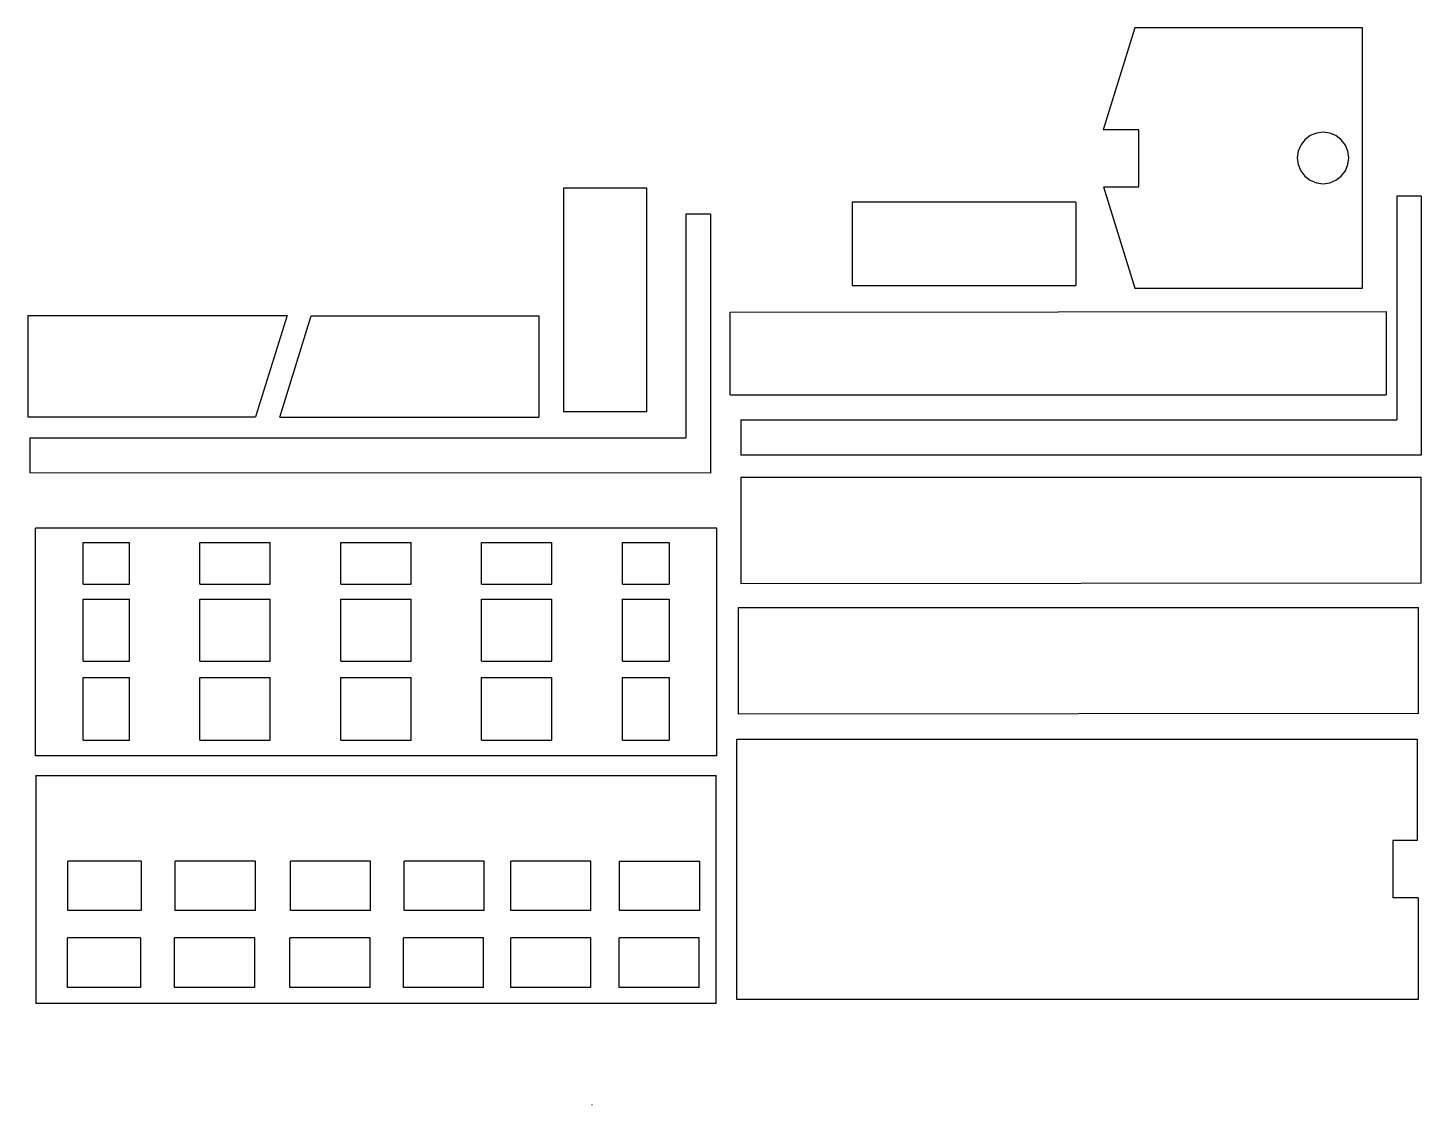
# Model space of a CAD drawing. Extents: x -350 to 190, y -338 to 80.
import ezdxf

# ---------------------------------------------------------------- set-up
doc = ezdxf.new("R2010")
doc.units = 0
doc.layers.get('0').update_dxf_attribs({"linetype": 'CONTINUOUS'})

msp = doc.modelspace()

# ---------------------------------------------------------------- linework, layer by layer
for p, q in [((79.34, 80.18), (67.11, 40.59)), ((167.74, 80.18), (79.34, 80.18)), ((167.74, -20.85), (167.74, 80.18)), ((67.23, 40.6), (67.11, 40.59)), ((80.92, 40.6), (67.23, 40.6)), ((80.92, 18.51), (80.92, 40.6)), ((147.43, 38.35), (145.36, 36.76)), ((149.84, 39.35), (147.43, 38.35)), ((152.43, 39.69), (149.84, 39.35)), ((155.02, 39.35), (152.43, 39.69)), ((157.43, 38.35), (155.02, 39.35)), ((159.5, 36.76), (157.43, 38.35)), ((143.77, 34.69), (142.77, 32.28)), ((145.36, 36.76), (143.77, 34.69)), ((161.09, 34.69), (159.5, 36.76)), ((162.09, 32.28), (161.09, 34.69)), ((142.77, 32.28), (142.43, 29.69)), ((142.43, 29.69), (142.77, 27.1)), ((142.77, 27.1), (143.77, 24.69)), ((161.09, 24.69), (162.09, 27.1)), ((162.43, 29.69), (162.09, 32.28)), ((162.09, 27.1), (162.43, 29.69)), ((143.77, 24.69), (145.36, 22.62)), ((145.36, 22.62), (147.43, 21.03)), ((157.43, 21.03), (159.5, 22.62)), ((159.5, 22.62), (161.09, 24.69)), ((-109.97, 18.01), (-142.33, 18.01)), ((-142.33, 18.01), (-142.33, -68.81)), ((-109.97, -68.81), (-109.97, 18.01)), ((67.18, 18.51), (80.92, 18.51)), ((67.18, 18.51), (79.34, -20.85)), ((147.43, 21.03), (149.84, 20.03)), ((149.84, 20.03), (152.43, 19.69)), ((152.43, 19.69), (155.02, 20.03)), ((155.02, 20.03), (157.43, 21.03)), ((56.49, 12.51), (-30.34, 12.51)), ((-30.34, 12.51), (-30.34, -19.85)), ((56.49, 12.51), (56.49, -19.85)), ((190.49, 14.86), (181, 14.86)), ((181, 14.86), (181, -71.97)), ((190.49, 14.86), (190.49, -85.71)), ((-85.33, 7.9), (-94.82, 7.9)), ((-94.82, 7.9), (-94.82, -78.92)), ((-85.33, 7.9), (-85.33, -92.66)), ((-30.34, -19.85), (56.49, -19.85)), ((79.34, -20.85), (167.74, -20.85)), ((-350.21, -31.52), (-249.64, -31.52)), ((-350.21, -31.52), (-350.21, -70.87)), ((-249.64, -31.52), (-261.81, -70.87)), ((-252.42, -70.91), (-240.26, -31.55)), ((-240.26, -31.55), (-151.86, -31.55)), ((-151.86, -31.55), (-151.86, -70.92)), ((-77.61, -30.21), (176.94, -29.9)), ((-77.61, -62.26), (-77.61, -30.21)), ((176.94, -29.9), (176.94, -62.26)), ((-77.61, -62.26), (176.94, -62.26)), ((-109.97, -68.81), (-142.33, -68.81)), ((-350.21, -70.87), (-261.81, -70.87)), ((-252.42, -70.91), (-151.86, -70.92)), ((-73.56, -71.97), (-73.56, -85.65)), ((-73.56, -71.97), (181, -71.97)), ((-349.38, -78.92), (-349.38, -92.61)), ((-349.38, -78.92), (-94.82, -78.92)), ((190.49, -85.71), (-73.56, -85.65)), ((-85.33, -92.66), (-349.38, -92.61)), ((-73.58, -94.2), (-73.58, -135.64)), ((-73.58, -94.2), (190.46, -94.2)), ((190.46, -135.4), (190.46, -94.2)), ((-82.8, -114.06), (-347.21, -114.06)), ((-347.21, -202.46), (-347.21, -114.06)), ((-82.8, -202.46), (-82.8, -114.06)), ((-328.74, -135.76), (-328.74, -119.57)), ((-328.74, -119.57), (-310.77, -119.57)), ((-310.77, -135.76), (-310.77, -119.57)), ((-283.45, -135.76), (-283.45, -119.57)), ((-283.45, -119.57), (-256.12, -119.57)), ((-256.12, -135.76), (-256.12, -119.57)), ((-228.79, -135.76), (-228.79, -119.57)), ((-228.79, -119.57), (-201.47, -119.57)), ((-201.47, -135.76), (-201.47, -119.57)), ((-174.14, -135.76), (-174.14, -119.57)), ((-174.14, -119.57), (-146.82, -119.57)), ((-146.82, -135.76), (-146.82, -119.57)), ((-119.49, -119.57), (-101.28, -119.57)), ((-119.49, -135.76), (-119.49, -119.57)), ((-101.28, -119.57), (-101.28, -135.76)), ((-328.74, -135.76), (-310.77, -135.76)), ((-283.45, -135.76), (-256.12, -135.76)), ((-228.79, -135.76), (-201.47, -135.76)), ((-174.14, -135.76), (-146.82, -135.76)), ((-119.49, -135.76), (-101.28, -135.76)), ((190.46, -135.4), (-73.58, -135.64)), ((-328.74, -141.53), (-310.77, -141.53)), ((-328.74, -165.6), (-328.74, -141.53)), ((-310.77, -165.6), (-310.77, -141.53)), ((-283.45, -165.6), (-283.45, -141.53)), ((-283.45, -141.53), (-256.12, -141.53)), ((-256.12, -165.6), (-256.12, -141.53)), ((-228.79, -141.53), (-201.47, -141.53)), ((-228.79, -165.6), (-228.79, -141.53)), ((-201.47, -165.6), (-201.47, -141.53)), ((-174.14, -141.53), (-146.82, -141.53)), ((-174.14, -165.6), (-174.14, -141.53)), ((-146.82, -165.6), (-146.82, -141.53)), ((-119.49, -165.6), (-119.49, -141.53)), ((-119.49, -141.53), (-101.28, -141.53)), ((-101.28, -141.53), (-101.28, -165.6)), ((-74.54, -144.8), (189.51, -144.8)), ((-74.54, -144.8), (-74.54, -186.24)), ((189.51, -185.99), (189.51, -144.8)), ((-328.74, -165.6), (-310.77, -165.6)), ((-283.45, -165.6), (-256.12, -165.6)), ((-228.79, -165.6), (-201.47, -165.6)), ((-174.14, -165.6), (-146.82, -165.6)), ((-119.49, -165.6), (-101.28, -165.6)), ((-328.74, -172), (-310.77, -172)), ((-328.74, -196.26), (-328.74, -172)), ((-310.77, -196.26), (-310.77, -172)), ((-283.45, -196.26), (-283.45, -172)), ((-283.45, -172), (-256.12, -172)), ((-256.12, -196.26), (-256.12, -172)), ((-228.79, -196.26), (-228.79, -172)), ((-228.79, -172), (-201.47, -172)), ((-201.47, -196.26), (-201.47, -172)), ((-174.14, -196.26), (-174.14, -172)), ((-174.14, -172), (-146.82, -172)), ((-146.82, -196.26), (-146.82, -172)), ((-119.49, -172), (-101.28, -172)), ((-119.49, -196.26), (-119.49, -172)), ((-101.28, -172), (-101.28, -196.26)), ((189.51, -185.99), (-74.54, -186.24)), ((-328.74, -196.26), (-310.77, -196.26)), ((-283.45, -196.26), (-256.12, -196.26)), ((-228.79, -196.26), (-201.47, -196.26)), ((-174.14, -196.26), (-146.82, -196.26)), ((-119.49, -196.26), (-101.28, -196.26)), ((-75.07, -195.92), (188.98, -195.92)), ((-75.07, -296.94), (-75.07, -195.92)), ((188.98, -195.92), (188.98, -235.28)), ((-82.8, -202.46), (-347.21, -202.46)), ((-347.11, -210.01), (-83.06, -210.01)), ((-347.11, -210.01), (-347.11, -298.41)), ((-83.06, -298.41), (-83.06, -210.01)), ((188.98, -235.28), (179.49, -235.28)), ((179.49, -235.28), (179.49, -257.58)), ((-334.64, -262.5), (-334.64, -243.28)), ((-306.3, -243.28), (-334.64, -243.28)), ((-306.3, -243.28), (-306.3, -262.5)), ((-293.02, -262.5), (-293.02, -243.28)), ((-261.92, -243.28), (-293.02, -243.28)), ((-261.92, -262.5), (-261.92, -243.28)), ((-217.18, -243.28), (-248.28, -243.28)), ((-248.28, -262.5), (-248.28, -243.28)), ((-217.18, -262.5), (-217.18, -243.28)), ((-204.21, -262.5), (-204.21, -243.28)), ((-173.11, -243.28), (-204.21, -243.28)), ((-173.11, -262.5), (-173.11, -243.28)), ((-162.8, -262.5), (-162.8, -243.28)), ((-131.7, -243.28), (-162.8, -243.28)), ((-131.7, -262.5), (-131.7, -243.28)), ((-120.56, -262.5), (-120.56, -243.28)), ((-120.56, -243.28), (-89.46, -243.28)), ((-89.46, -262.5), (-89.46, -243.28)), ((189.34, -257.58), (179.49, -257.58)), ((189.34, -257.58), (189.34, -296.94)), ((-306.3, -262.5), (-334.64, -262.5)), ((-261.92, -262.5), (-293.02, -262.5)), ((-217.18, -262.5), (-248.28, -262.5)), ((-173.11, -262.5), (-204.21, -262.5)), ((-131.7, -262.5), (-162.8, -262.5)), ((-89.46, -262.5), (-120.56, -262.5)), ((-334.88, -292.29), (-334.88, -273.07)), ((-306.54, -273.07), (-334.88, -273.07)), ((-306.54, -273.07), (-306.54, -292.29)), ((-293.26, -292.29), (-293.26, -273.07)), ((-262.16, -273.07), (-293.26, -273.07)), ((-262.16, -292.29), (-262.16, -273.07)), ((-248.52, -292.29), (-248.52, -273.07)), ((-217.43, -273.07), (-248.52, -273.07)), ((-217.43, -292.29), (-217.43, -273.07)), ((-204.45, -292.29), (-204.45, -273.07)), ((-173.35, -273.07), (-204.45, -273.07)), ((-173.35, -292.29), (-173.35, -273.07)), ((-131.7, -273.07), (-162.8, -273.07)), ((-162.8, -292.29), (-162.8, -273.07)), ((-131.7, -292.29), (-131.7, -273.07)), ((-89.7, -273.07), (-120.8, -273.07)), ((-120.8, -292.29), (-120.8, -273.07)), ((-89.7, -292.29), (-89.7, -273.07)), ((-306.54, -292.29), (-334.88, -292.29)), ((-262.16, -292.29), (-293.26, -292.29)), ((-217.43, -292.29), (-248.52, -292.29)), ((-173.35, -292.29), (-204.45, -292.29)), ((-131.7, -292.29), (-162.8, -292.29)), ((-89.7, -292.29), (-120.8, -292.29)), ((189.34, -296.94), (-75.07, -296.94)), ((-347.11, -298.41), (-83.06, -298.41)), ((-131.32, -298.41), (-131.16, -298.41)), ((-131.32, -298.41), (-131.16, -298.41)), ((-131.32, -298.41), (-131.16, -298.41)), ((-131.32, -337.77), (-131.32, -337.99))]:
    msp.add_line(p, q)

doc.saveas('drawing.dxf')
